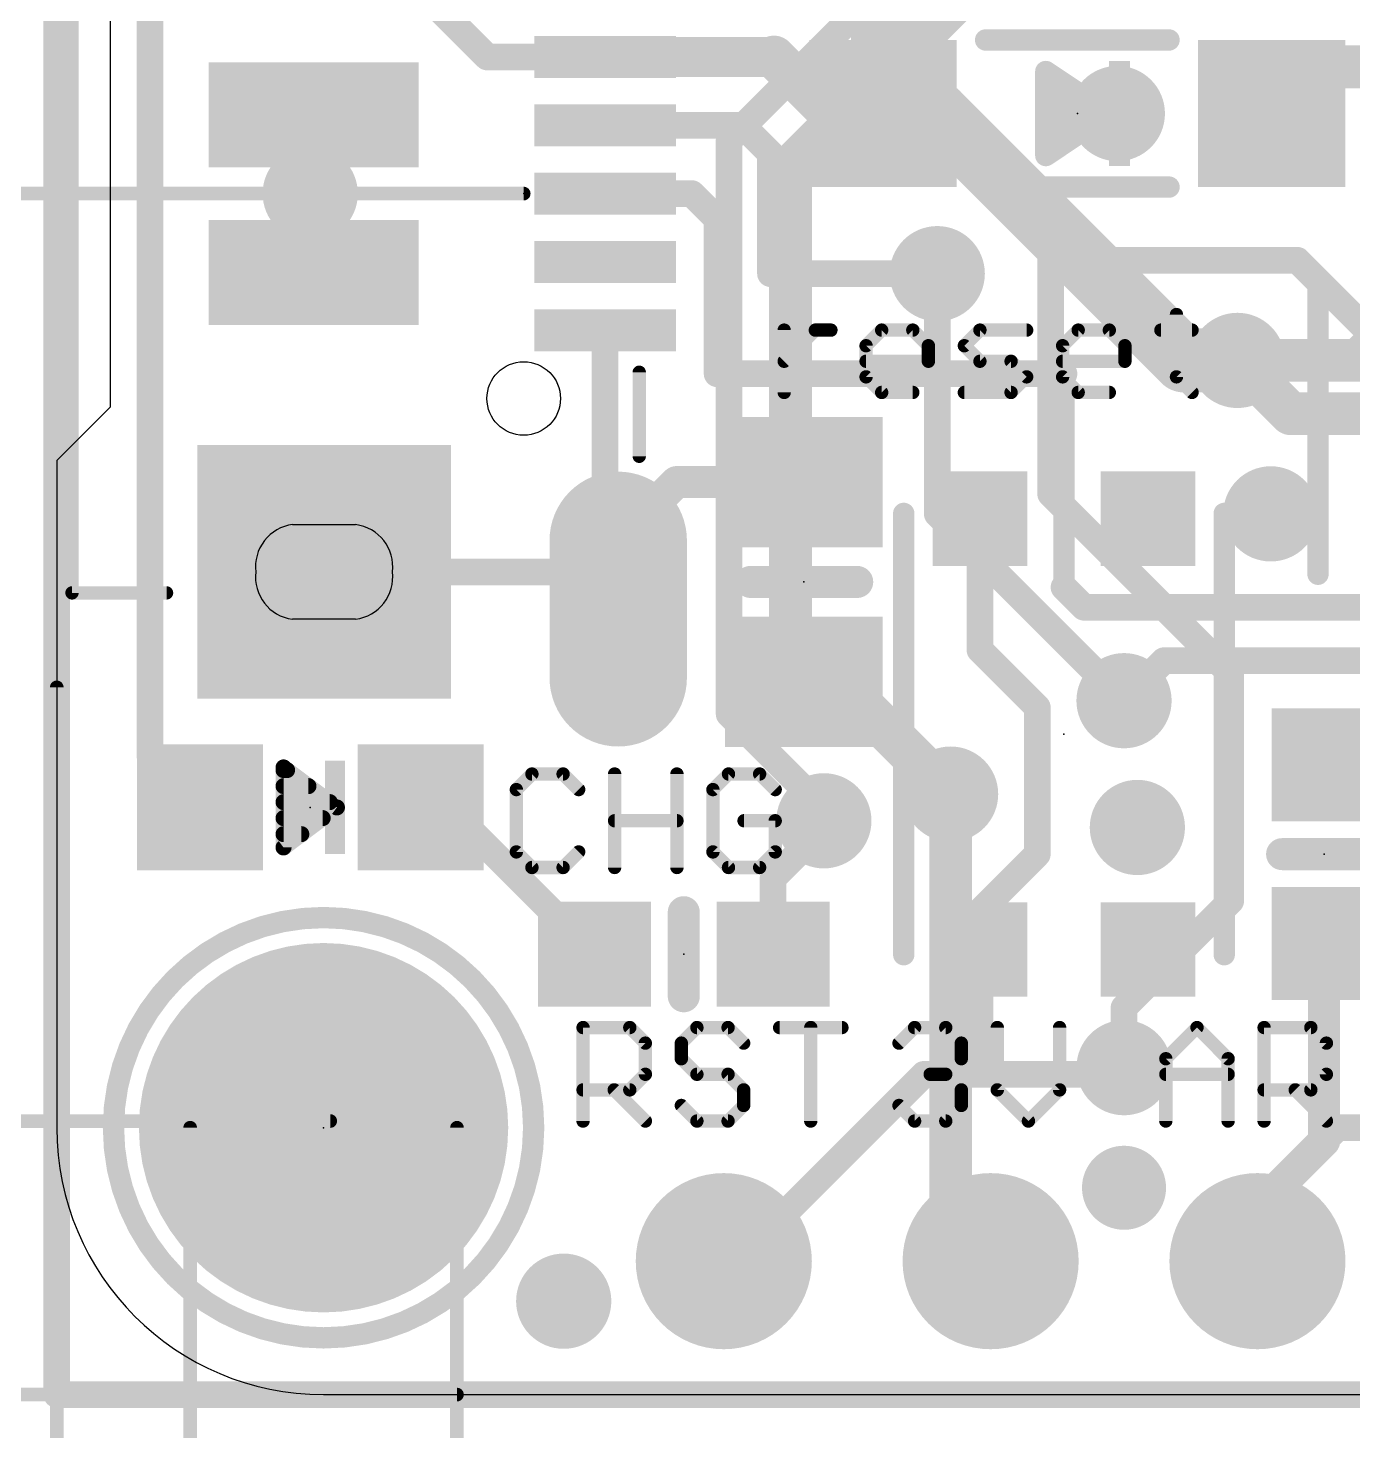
# Model space of a CAD drawing. Extents: x -6.8 to 60.3, y -8.9 to 34.9.
# Drawn here: x -0.27 to 12.34, y -0.35 to 13.01 of the extents above; entities that cross this region are included whole.
import ezdxf

# ---------------------------------------------------------------- set-up
doc = ezdxf.new("R2010")
doc.units = 0
for name, color, linetype in [('1', 12, 'CONTINUOUS'), ('16', 132, 'CONTINUOUS'), ('17', 110, 'CONTINUOUS'), ('18', 110, 'CONTINUOUS'), ('20', 53, 'CONTINUOUS'), ('21', 40, 'CONTINUOUS'), ('23', 40, 'CONTINUOUS'), ('47', 253, 'CONTINUOUS')]:
    doc.layers.add(name, color=color, linetype=linetype)

# ---------------------------------------------------------------- blocks, each defined once
blk = doc.blocks.new('RECT')
blk.add_solid([(-0.5, -0.5), (0.5, -0.5), (-0.5, 0.5), (0.5, 0.5)])
blk = doc.blocks.new('ROUNDP')
at = {"const_width": 0.5}
blk.add_lwpolyline([(0, -0.25, 1), (0, 0.25, 1), (0, -0.25)], format="xyb", dxfattribs=at)
blk = doc.blocks.new('OFFSETP100')
at = {"const_width": 1}
blk.add_lwpolyline([(0, 0), (1, 0)], dxfattribs=at)
at = {"const_width": 0.5}
for points in [[(0, 0.25, 1), (0, -0.25)], [(1, -0.25, 1), (1, 0.25)]]:
    blk.add_lwpolyline(points, format="xyb", dxfattribs=at)
blk = doc.blocks.new('SQUAREP')
blk.add_solid([(-0.5, -0.5), (0.5, -0.5), (-0.5, 0.5), (0.5, 0.5)])
blk = doc.blocks.new('ROUNDV')
at = {"const_width": 0.5}
blk.add_lwpolyline([(0, -0.25, 1), (0, 0.25, 1), (0, -0.25)], format="xyb", dxfattribs=at)

msp = doc.modelspace()

# ---------------------------------------------------------------- linework, layer by layer
at = {"layer": '1'}
for points, const_width in [([(0, 22.86), (0, 0)], 0.254), ([(8.3625, 13.7355), (7.8655, 13.2385)], 0.6096), ([(7.8655, 13.2385), (7.8655, 12.192)], 0.6096), ([(0.889, 6.062), (0.889, 13.1445)], 0.254), ([(3.6195, 13.208), (4.0975, 12.73)], 0.254), ([(4.0975, 12.73), (5.22, 12.73)], 0.254), ([(5.22, 12.73), (6.828, 12.73)], 0.381), ([(6.828, 12.73), (7.366, 12.192)], 0.4064), ([(11.5655, 12.192), (12.01, 12.6365)], 0.4064), ([(12.01, 12.6365), (12.954, 12.6365)], 0.4064), ([(8.001, 12.192), (8.382, 12.192)], 0.6096), ([(8.382, 12.192), (10.7315, 9.8425)], 0.6096), ([(7.366, 12.192), (7.8655, 12.192)], 0.4064), ([(8.001, 12.192), (7.8655, 12.192)], 0.4064), ([(6.5255, 12.08), (5.22, 12.08)], 0.254), ([(6.5255, 12.08), (6.7945, 11.811)], 0.254), ([(6.7945, 10.668), (6.7945, 11.811)], 0.254), ([(5.22, 11.43), (6.0452, 11.43)], 0.254), ([(6.0452, 11.43), (6.2865, 11.1887)], 0.254), ([(6.2865, 11.1887), (6.2865, 9.7155)], 0.254), ([(6.7945, 10.668), (8.382, 10.668)], 0.254), ([(5.22, 10.13), (5.22, 8.255)], 0.254), ([(10.7315, 9.8425), (11.2395, 9.8425)], 0.6096), ([(12.6065, 10.0575), (12.3915, 9.8425)], 0.4064), ([(12.3915, 9.8425), (11.2395, 9.8425)], 0.4064), ([(6.2865, 9.7155), (9.5885, 9.7155)], 0.254), ([(9.5885, 9.7155), (9.5885, 7.6835)], 0.2032), ([(5.8993, 8.6843), (5.345, 8.13)], 0.3048), ([(7.112, 8.6843), (5.8993, 8.6843)], 0.3048), ([(8.7885, 8.3365), (8.7885, 7.0865)], 0.254), ([(5.22, 8.255), (5.345, 8.13)], 0.254), ([(5.045, 7.83), (5.345, 8.13)], 0.254), ([(2.545, 7.83), (5.045, 7.83)], 0.254), ([(9.779, 7.493), (9.5885, 7.6835)], 0.254), ([(9.779, 7.493), (12.8905, 7.493)], 0.254), ([(8.7885, 7.0865), (9.3345, 6.5405)], 0.254), ([(10.541, 6.985), (10.16, 6.604)], 0.254), ([(12.7, 6.985), (10.541, 6.985)], 0.254), ([(10.414, 6.858), (10.16, 6.604)], 0.254), ([(7.112, 6.7843), (7.4397, 6.7843)], 0.3048), ([(7.4397, 6.7843), (8.509, 5.715)], 0.3048), ([(9.3345, 6.5405), (9.3345, 5.1435)], 0.254), ([(1.363, 5.588), (0.889, 6.062)], 0.254), ([(3.463, 5.588), (3.722, 5.588)], 0.254), ([(3.722, 5.588), (5.119, 4.191)], 0.254), ([(6.819, 4.914), (7.3025, 5.3975)], 0.254), ([(7.3025, 5.3975), (7.3025, 5.461)], 0.254), ([(9.3345, 5.1435), (8.7885, 4.5975)], 0.254), ([(6.819, 4.191), (6.819, 4.914)], 0.254), ([(8.7885, 4.5975), (8.7885, 4.2365)], 0.254), ([(12.065, 4.2935), (12.065, 2.413)], 0.3048), ([(8.7885, 4.2365), (8.7885, 3.048)], 0.254), ([(10.0965, 3.048), (10.16, 3.1115)], 0.254), ([(6.477, 1.27), (8.255, 3.048)], 0.254), ([(8.255, 3.048), (8.7885, 3.048)], 0.254), ([(8.7885, 3.048), (10.0965, 3.048)], 0.254), ([(12.065, 2.413), (11.43, 1.778)], 0.3048), ([(11.43, 1.778), (12.192, 2.54)], 0.254), ([(12.192, 2.54), (13.208, 2.54)], 0.254), ([(11.43, 1.27), (11.43, 1.778)], 0.254), ([(6.35, 1.27), (6.477, 1.27)], 0.254), ([(0, 0), (35.814, 0)], 0.254)]:
    msp.add_lwpolyline(points, dxfattribs=dict(at, const_width=const_width))
for points, const_width in [([(7.7577, 13.3463, 1), (7.9733, 13.1307)], 0.3048), ([(4.0975, 12.7935, 1), (4.0975, 12.6665)], 0.127), ([(4.0526, 12.6851, 1), (4.1424, 12.7749)], 0.127), ([(5.22, 12.8253, 1), (5.22, 12.6348)], 0.1905), ([(5.22, 12.6665, 1), (5.22, 12.7935)], 0.127), ([(6.8998, 12.8018, 1), (6.7562, 12.6582)], 0.2032), ([(6.828, 12.6348, 1), (6.828, 12.8253)], 0.1905), ([(12.01, 12.7381, 1), (12.01, 12.5349)], 0.2032), ([(12.0818, 12.5647, 1), (11.9382, 12.7083)], 0.2032), ([(8.001, 12.3444, 1), (8.001, 12.0396)], 0.3048), ([(8.4898, 12.2998, 1), (8.2742, 12.0842)], 0.3048), ([(8.382, 12.0396, 1), (8.382, 12.3444)], 0.3048), ([(7.366, 12.2936, 1), (7.366, 12.0904)], 0.2032), ([(7.2942, 12.1202, 1), (7.4378, 12.2638)], 0.2032), ([(7.7131, 12.192, 1), (8.0179, 12.192)], 0.3048), ([(7.8655, 12.2936, 1), (7.8655, 12.0904)], 0.2032), ([(7.8655, 12.0904, 1), (7.8655, 12.2936)], 0.2032), ([(8.001, 12.0904, 1), (8.001, 12.2936)], 0.2032), ([(11.4937, 12.2638, 1), (11.6373, 12.1202)], 0.2032), ([(5.22, 12.1435, 1), (5.22, 12.0165)], 0.127), ([(6.5704, 12.1249, 1), (6.4806, 12.0351)], 0.127), ([(6.5255, 12.0165, 1), (6.5255, 12.1435)], 0.127), ([(6.858, 11.811, 1), (6.731, 11.811)], 0.127), ([(6.7496, 11.7661, 1), (6.8394, 11.8559)], 0.127), ([(5.22, 11.4935, 1), (5.22, 11.3665)], 0.127), ([(6.0901, 11.4749, 1), (6.0003, 11.3851)], 0.127), ([(6.0452, 11.3665, 1), (6.0452, 11.4935)], 0.127), ([(6.35, 11.1887, 1), (6.223, 11.1887)], 0.127), ([(6.2416, 11.1438, 1), (6.3314, 11.2336)], 0.127), ([(6.7945, 10.7315, 1), (6.7945, 10.6045)], 0.127), ([(6.731, 10.668, 1), (6.858, 10.668)], 0.127), ([(8.382, 10.6045, 1), (8.382, 10.7315)], 0.127), ([(5.2835, 10.13, 1), (5.1565, 10.13)], 0.127), ([(10.7315, 9.9949, 1), (10.7315, 9.6901)], 0.3048), ([(11.2395, 9.6901, 1), (11.2395, 9.9949)], 0.3048), ([(10.6237, 9.7347, 1), (10.8393, 9.9503)], 0.3048), ([(11.2395, 9.9441, 1), (11.2395, 9.7409)], 0.2032), ([(12.3197, 9.9143, 1), (12.4633, 9.7707)], 0.2032), ([(12.3915, 9.7409, 1), (12.3915, 9.9441)], 0.2032), ([(6.2865, 9.779, 1), (6.2865, 9.652)], 0.127), ([(6.223, 9.7155, 1), (6.35, 9.7155)], 0.127), ([(9.6393, 9.7155, 1), (9.5377, 9.7155)], 0.1016), ([(9.5885, 9.652, 1), (9.5885, 9.779)], 0.127), ([(5.8993, 8.7605, 1), (5.8993, 8.6081)], 0.1524), ([(5.9532, 8.6304, 1), (5.8454, 8.7382)], 0.1524), ([(7.112, 8.6081, 1), (7.112, 8.7605)], 0.1524), ([(8.852, 8.3365, 1), (8.725, 8.3365)], 0.127), ([(5.2649, 8.2999, 1), (5.1751, 8.2101)], 0.127), ([(5.1565, 8.255, 1), (5.2835, 8.255)], 0.127), ([(5.2911, 8.1839, 1), (5.3989, 8.0761)], 0.1524), ([(5.3899, 8.0851, 1), (5.3001, 8.1749)], 0.127), ([(5.3001, 8.0851, 1), (5.3899, 8.1749)], 0.127), ([(2.545, 7.8935, 1), (2.545, 7.7665)], 0.127), ([(5.0001, 7.8749, 1), (5.0899, 7.7851)], 0.127), ([(5.045, 7.7665, 1), (5.045, 7.8935)], 0.127), ([(9.6334, 7.7284, 1), (9.5436, 7.6386)], 0.127), ([(9.5377, 7.6835, 1), (9.6393, 7.6835)], 0.1016), ([(9.779, 7.5565, 1), (9.779, 7.4295)], 0.127), ([(9.7341, 7.4481, 1), (9.8239, 7.5379)], 0.127), ([(8.8334, 7.1314, 1), (8.7436, 7.0416)], 0.127), ([(8.725, 7.0865, 1), (8.852, 7.0865)], 0.127), ([(10.541, 7.0485, 1), (10.541, 6.9215)], 0.127), ([(10.5859, 6.9401, 1), (10.4961, 7.0299)], 0.127), ([(10.4589, 6.8131, 1), (10.3691, 6.9029)], 0.127), ([(7.112, 6.8605, 1), (7.112, 6.7081)], 0.1524), ([(7.4936, 6.8382, 1), (7.3858, 6.7304)], 0.1524), ([(7.4397, 6.7081, 1), (7.4397, 6.8605)], 0.1524), ([(10.1151, 6.6489, 1), (10.2049, 6.5591)], 0.127), ([(10.1151, 6.6489, 1), (10.2049, 6.5591)], 0.127), ([(9.398, 6.5405, 1), (9.271, 6.5405)], 0.127), ([(9.2896, 6.4956, 1), (9.3794, 6.5854)], 0.127), ([(0.9339, 6.1069, 1), (0.8441, 6.0171)], 0.127), ([(0.8255, 6.062, 1), (0.9525, 6.062)], 0.127), ([(8.4551, 5.6611, 1), (8.5629, 5.7689)], 0.1524), ([(1.3181, 5.5431, 1), (1.4079, 5.6329)], 0.127), ([(3.463, 5.6515, 1), (3.463, 5.5245)], 0.127), ([(3.7669, 5.6329, 1), (3.6771, 5.5431)], 0.127), ([(3.722, 5.5245, 1), (3.722, 5.6515)], 0.127), ([(7.366, 5.461, 1), (7.239, 5.461)], 0.127), ([(7.3474, 5.3526, 1), (7.2576, 5.4424)], 0.127), ([(7.239, 5.3975, 1), (7.366, 5.3975)], 0.127), ([(9.3794, 5.0986, 1), (9.2896, 5.1884)], 0.127), ([(9.271, 5.1435, 1), (9.398, 5.1435)], 0.127), ([(6.8825, 4.914, 1), (6.7555, 4.914)], 0.127), ([(6.7741, 4.9589, 1), (6.8639, 4.8691)], 0.127), ([(8.852, 4.5975, 1), (8.725, 4.5975)], 0.127), ([(8.7436, 4.6424, 1), (8.8334, 4.5526)], 0.127), ([(12.1412, 4.2935, 1), (11.9888, 4.2935)], 0.1524), ([(5.0741, 4.1461, 1), (5.1639, 4.2359)], 0.127), ([(8.852, 4.2365, 1), (8.725, 4.2365)], 0.127), ([(8.725, 4.2365, 1), (8.852, 4.2365)], 0.127), ([(6.7555, 4.191, 1), (6.8825, 4.191)], 0.127), ([(10.2049, 3.0666, 1), (10.1151, 3.1564)], 0.127), ([(8.255, 3.1115, 1), (8.255, 2.9845)], 0.127), ([(8.2999, 3.0031, 1), (8.2101, 3.0929)], 0.127), ([(8.7885, 3.1115, 1), (8.7885, 2.9845)], 0.127), ([(8.725, 3.048, 1), (8.852, 3.048)], 0.127), ([(8.7885, 2.9845, 1), (8.7885, 3.1115)], 0.127), ([(10.0516, 3.0929, 1), (10.1414, 3.0031)], 0.127), ([(10.0965, 2.9845, 1), (10.0965, 3.1115)], 0.127), ([(12.1189, 2.3591, 1), (12.0111, 2.4669)], 0.1524), ([(12.192, 2.6035, 1), (12.192, 2.4765)], 0.127), ([(12.2369, 2.4951, 1), (12.1471, 2.5849)], 0.127), ([(11.9888, 2.413, 1), (12.1412, 2.413)], 0.1524), ([(11.3761, 1.8319, 1), (11.4839, 1.7241)], 0.1524), ([(11.4935, 1.778, 1), (11.3665, 1.778)], 0.127), ([(11.3851, 1.8229, 1), (11.4749, 1.7331)], 0.127), ([(6.35, 1.3335, 1), (6.35, 1.2065)], 0.127), ([(6.4321, 1.3149, 1), (6.5219, 1.2251)], 0.127), ([(6.477, 1.2065, 1), (6.477, 1.3335)], 0.127), ([(11.3665, 1.27, 1), (11.4935, 1.27)], 0.127), ([(0, 0.0635, 1), (0, -0.0635)], 0.127), ([(-0.0635, 0, 1), (0.0635, 0)], 0.127)]:
    msp.add_lwpolyline(points, format="xyb", dxfattribs=dict(at, const_width=const_width))
at = {"layer": '16'}
for points, const_width in [([(0, 22.86), (0, 0)], 0.254), ([(6.4008, 11.938), (10.6553, 16.1925)], 0.254), ([(6.985, 11.684), (9.7155, 14.4145)], 0.4064), ([(6.4008, 11.938), (6.4008, 6.477)], 0.254), ([(6.985, 7.239), (6.985, 11.684)], 0.4064), ([(9.4615, 8.5725), (9.4615, 10.795)], 0.254), ([(9.4615, 10.795), (11.811, 10.795)], 0.254), ([(11.811, 10.795), (12.573, 10.033)], 0.254), ([(8.382, 10.668), (8.382, 8.382)], 0.254), ([(11.7475, 9.3345), (11.2395, 9.8425)], 0.4064), ([(11.7475, 9.3345), (12.7, 9.3345)], 0.4064), ([(11.176, 6.858), (9.4615, 8.5725)], 0.254), ([(8.382, 8.382), (10.16, 6.604)], 0.254), ([(6.985, 7.239), (8.509, 5.715)], 0.4064), ([(11.176, 4.699), (11.176, 6.858)], 0.254), ([(6.4008, 6.477), (7.3025, 5.5753)], 0.254), ([(8.509, 1.651), (8.509, 5.715)], 0.4064), ([(7.3025, 5.5753), (7.3025, 5.461)], 0.254), ([(10.16, 3.683), (11.176, 4.699)], 0.254), ([(10.16, 3.1115), (10.16, 3.683)], 0.254), ([(8.89, 1.27), (8.509, 1.651)], 0.4064), ([(0, 0), (35.814, 0)], 0.254)]:
    msp.add_lwpolyline(points, dxfattribs=dict(at, const_width=const_width))
for points, const_width in [([(6.4643, 11.938, 1), (6.3373, 11.938)], 0.127), ([(6.3559, 11.9829, 1), (6.4457, 11.8931)], 0.127), ([(7.0866, 11.684, 1), (6.8834, 11.684)], 0.2032), ([(6.9132, 11.7558, 1), (7.0568, 11.6122)], 0.2032), ([(9.525, 10.795, 1), (9.398, 10.795)], 0.127), ([(9.4615, 10.8585, 1), (9.4615, 10.7315)], 0.127), ([(11.8559, 10.8399, 1), (11.7661, 10.7501)], 0.127), ([(11.811, 10.7315, 1), (11.811, 10.8585)], 0.127), ([(8.4455, 10.668, 1), (8.3185, 10.668)], 0.127), ([(11.3113, 9.9143, 1), (11.1677, 9.7707)], 0.2032), ([(11.7475, 9.4361, 1), (11.7475, 9.2329)], 0.2032), ([(11.6757, 9.2627, 1), (11.8193, 9.4063)], 0.2032), ([(9.5064, 8.6174, 1), (9.4166, 8.5276)], 0.127), ([(9.398, 8.5725, 1), (9.525, 8.5725)], 0.127), ([(8.4269, 8.4269, 1), (8.3371, 8.3371)], 0.127), ([(8.3185, 8.382, 1), (8.4455, 8.382)], 0.127), ([(7.0568, 7.3108, 1), (6.9132, 7.1672)], 0.2032), ([(6.8834, 7.239, 1), (7.0866, 7.239)], 0.2032), ([(11.2395, 6.858, 1), (11.1125, 6.858)], 0.127), ([(11.1311, 6.8131, 1), (11.2209, 6.9029)], 0.127), ([(10.1151, 6.5591, 1), (10.2049, 6.6489)], 0.127), ([(6.4457, 6.5219, 1), (6.3559, 6.4321)], 0.127), ([(6.3373, 6.477, 1), (6.4643, 6.477)], 0.127), ([(8.6106, 5.715, 1), (8.4074, 5.715)], 0.2032), ([(8.4372, 5.6432, 1), (8.5808, 5.7868)], 0.2032), ([(7.366, 5.5753, 1), (7.239, 5.5753)], 0.127), ([(7.2576, 5.5304, 1), (7.3474, 5.6202)], 0.127), ([(7.239, 5.461, 1), (7.366, 5.461)], 0.127), ([(11.2209, 4.6541, 1), (11.1311, 4.7439)], 0.127), ([(11.1125, 4.699, 1), (11.2395, 4.699)], 0.127), ([(10.2235, 3.683, 1), (10.0965, 3.683)], 0.127), ([(10.1151, 3.7279, 1), (10.2049, 3.6381)], 0.127), ([(10.0965, 3.1115, 1), (10.2235, 3.1115)], 0.127), ([(8.4074, 1.651, 1), (8.6106, 1.651)], 0.2032), ([(8.5808, 1.7228, 1), (8.4372, 1.5792)], 0.2032), ([(8.8182, 1.1982, 1), (8.9618, 1.3418)], 0.2032), ([(0, 0.0635, 1), (0, -0.0635)], 0.127), ([(-0.0635, 0, 1), (0.0635, 0)], 0.127)]:
    msp.add_lwpolyline(points, format="xyb", dxfattribs=dict(at, const_width=const_width))
at = {"layer": '20'}
for p, q in [((0.508, 13.462), (0.508, 9.398)), ((0.508, 9.398), (0, 8.89)), ((0, 8.89), (0, 2.54)), ((2.245, 8.28), (2.845, 8.28)), ((2.845, 7.38), (2.245, 7.38)), ((2.54, 0), (48.26, 0))]:
    msp.add_line(p, q, dxfattribs=at)
msp.add_circle((4.445, 9.48), 0.35, dxfattribs=at)
for centre, radius, start, end in [((2.295, 7.88), 0.4031, 97.125, 187.125), ((2.795, 7.88), 0.4031, 352.875, 82.875), ((2.295, 7.78), 0.4031, 172.875, 262.875), ((2.795, 7.78), 0.4031, 277.125, 7.125), ((2.54, 2.54), 2.54, 180, 270)]:
    msp.add_arc(centre, radius, start, end, dxfattribs=at)
at = {"layer": '21'}
for points, const_width in [([(0.145, 15.23), (0.145, 7.63)], 0.127), ([(8.8425, 12.892), (10.5885, 12.892)], 0.2032), ([(9.4155, 11.792), (9.4155, 12.592)], 0.2032), ([(9.4155, 12.592), (10.0155, 12.192)], 0.2032), ([(9.5155, 11.992), (9.5155, 12.392)], 0.2032), ([(9.5155, 12.392), (9.8155, 12.192)], 0.2032), ([(10.0155, 12.192), (9.4155, 11.792)], 0.2032), ([(9.8155, 12.192), (9.5155, 11.992)], 0.2032), ([(9.5155, 12.192), (9.8155, 12.192)], 0.2032), ([(10.5885, 11.492), (8.8425, 11.492)], 0.2032), ([(12.0065, 7.8075), (12.0065, 10.6075)], 0.2032), ([(10.6592, 10.2792), (10.6592, 9.686)], 0.127), ([(6.9248, 9.5377), (6.9248, 10.1309)], 0.127), ([(6.9248, 9.8343), (7.2214, 10.1309)], 0.127), ([(7.2214, 10.1309), (7.3697, 10.1309)], 0.127), ([(7.7044, 9.9826), (7.8527, 10.1309)], 0.127), ([(7.8527, 10.1309), (8.1493, 10.1309)], 0.127), ([(8.1493, 10.1309), (8.2976, 9.9826)], 0.127), ([(8.6399, 9.9826), (8.7882, 10.1309)], 0.127), ([(8.7882, 10.1309), (9.2331, 10.1309)], 0.127), ([(9.5754, 9.9826), (9.7237, 10.1309)], 0.127), ([(9.7237, 10.1309), (10.0203, 10.1309)], 0.127), ([(10.0203, 10.1309), (10.1686, 9.9826)], 0.127), ([(10.5109, 10.1309), (10.8075, 10.1309)], 0.127), ([(7.7044, 9.686), (7.7044, 9.9826)], 0.127), ([(8.2976, 9.9826), (8.2976, 9.8343)], 0.127), ([(8.7882, 9.8343), (8.6399, 9.9826)], 0.127), ([(9.5754, 9.686), (9.5754, 9.9826)], 0.127), ([(10.1686, 9.9826), (10.1686, 9.8343)], 0.127), ([(8.2976, 9.8343), (7.7044, 9.8343)], 0.127), ([(9.0848, 9.8343), (8.7882, 9.8343)], 0.127), ([(9.2331, 9.686), (9.0848, 9.8343)], 0.127), ([(10.1686, 9.8343), (9.5754, 9.8343)], 0.127), ([(5.545, 9.73), (5.545, 8.93)], 0.127), ([(7.8527, 9.5377), (7.7044, 9.686)], 0.127), ([(9.0848, 9.5377), (9.2331, 9.686)], 0.127), ([(9.7237, 9.5377), (9.5754, 9.686)], 0.127), ([(10.6592, 9.686), (10.8075, 9.5377)], 0.127), ([(8.1493, 9.5377), (7.8527, 9.5377)], 0.127), ([(8.6399, 9.5377), (9.0848, 9.5377)], 0.127), ([(10.0203, 9.5377), (9.7237, 9.5377)], 0.127), ([(8.0631, 4.1865), (8.0631, 8.3865)], 0.2032), ([(11.1139, 8.3865), (11.1139, 4.1865)], 0.2032), ([(6.604, 7.7343), (7.62, 7.7343)], 0.3048), ([(0.145, 7.63), (1.045, 7.63)], 0.127), ([(2.667, 5.588), (2.159, 5.969)], 0.1524), ([(2.159, 5.969), (2.159, 5.207)], 0.1524), ([(2.159, 5.9436), (2.1929, 5.9436)], 0.1524), ([(4.5235, 5.9063), (4.3752, 5.758)], 0.127), ([(4.8201, 5.9063), (4.5235, 5.9063)], 0.127), ([(4.9684, 5.758), (4.8201, 5.9063)], 0.127), ([(5.3107, 5.0165), (5.3107, 5.9063)], 0.127), ([(5.9039, 5.9063), (5.9039, 5.0165)], 0.127), ([(6.3946, 5.9063), (6.2463, 5.758)], 0.127), ([(6.6911, 5.9063), (6.3946, 5.9063)], 0.127), ([(6.8394, 5.758), (6.6911, 5.9063)], 0.127), ([(2.159, 5.7912), (2.3961, 5.7912)], 0.1524), ([(4.3752, 5.758), (4.3752, 5.1648)], 0.127), ([(6.2463, 5.758), (6.2463, 5.1648)], 0.127), ([(2.159, 5.6388), (2.5993, 5.6388)], 0.1524), ([(2.159, 5.207), (2.667, 5.588)], 0.1524), ([(2.159, 5.4864), (2.5315, 5.4864)], 0.1524), ([(5.3107, 5.4614), (5.9039, 5.4614)], 0.127), ([(6.8394, 5.4614), (6.5428, 5.4614)], 0.127), ([(6.8394, 5.1648), (6.8394, 5.4614)], 0.127), ([(2.159, 5.334), (2.3283, 5.334)], 0.1524), ([(4.3752, 5.1648), (4.5235, 5.0165)], 0.127), ([(4.8201, 5.0165), (4.9684, 5.1648)], 0.127), ([(6.2463, 5.1648), (6.3946, 5.0165)], 0.127), ([(6.6911, 5.0165), (6.8394, 5.1648)], 0.127), ([(12.465, 5.1435), (11.665, 5.1435)], 0.3048), ([(4.5235, 5.0165), (4.8201, 5.0165)], 0.127), ([(6.3946, 5.0165), (6.6911, 5.0165)], 0.127), ([(5.969, 4.591), (5.969, 3.791)], 0.3048), ([(5.0102, 2.6035), (5.0102, 3.4933)], 0.127), ([(5.0102, 3.4933), (5.4551, 3.4933)], 0.127), ([(5.4551, 3.4933), (5.6034, 3.345)], 0.127), ([(6.094, 3.4933), (5.9457, 3.345)], 0.127), ([(6.3906, 3.4933), (6.094, 3.4933)], 0.127), ([(6.5389, 3.345), (6.3906, 3.4933)], 0.127), ([(6.8813, 3.4933), (7.4744, 3.4933)], 0.127), ([(7.1778, 2.6035), (7.1778, 3.4933)], 0.127), ([(8.018, 3.345), (8.1663, 3.4933)], 0.127), ([(8.1663, 3.4933), (8.4629, 3.4933)], 0.127), ([(8.4629, 3.4933), (8.6112, 3.345)], 0.127), ([(8.9535, 3.4933), (8.9535, 2.9001)], 0.127), ([(9.5467, 2.9001), (9.5467, 3.4933)], 0.127), ([(10.558, 3.1967), (10.8546, 3.4933)], 0.127), ([(10.8546, 3.4933), (11.1512, 3.1967)], 0.127), ([(11.4935, 2.6035), (11.4935, 3.4933)], 0.127), ([(11.4935, 3.4933), (11.9384, 3.4933)], 0.127), ([(11.9384, 3.4933), (12.0867, 3.345)], 0.127), ([(5.6034, 3.345), (5.6034, 3.0484)], 0.127), ([(5.9457, 3.345), (5.9457, 3.1967)], 0.127), ([(8.6112, 3.345), (8.6112, 3.1967)], 0.127), ([(12.0867, 3.345), (12.0867, 3.0484)], 0.127), ([(5.9457, 3.1967), (6.094, 3.0484)], 0.127), ([(8.6112, 3.1967), (8.4629, 3.0484)], 0.127), ([(10.558, 2.6035), (10.558, 3.1967)], 0.127), ([(11.1512, 3.1967), (11.1512, 2.6035)], 0.127), ([(5.6034, 3.0484), (5.4551, 2.9001)], 0.127), ([(6.094, 3.0484), (6.3906, 3.0484)], 0.127), ([(6.3906, 3.0484), (6.5389, 2.9001)], 0.127), ([(8.4629, 3.0484), (8.3146, 3.0484)], 0.127), ([(8.4629, 3.0484), (8.6112, 2.9001)], 0.127), ([(10.558, 3.0484), (11.1512, 3.0484)], 0.127), ([(12.0867, 3.0484), (11.9384, 2.9001)], 0.127), ([(5.4551, 2.9001), (5.0102, 2.9001)], 0.127), ([(5.3068, 2.9001), (5.6034, 2.6035)], 0.127), ([(6.5389, 2.9001), (6.5389, 2.7518)], 0.127), ([(8.6112, 2.9001), (8.6112, 2.7518)], 0.127), ([(8.9535, 2.9001), (9.2501, 2.6035)], 0.127), ([(9.2501, 2.6035), (9.5467, 2.9001)], 0.127), ([(11.9384, 2.9001), (11.4935, 2.9001)], 0.127), ([(11.7901, 2.9001), (12.0867, 2.6035)], 0.127), ([(6.094, 2.6035), (5.9457, 2.7518)], 0.127), ([(6.5389, 2.7518), (6.3906, 2.6035)], 0.127), ([(8.1663, 2.6035), (8.018, 2.7518)], 0.127), ([(8.6112, 2.7518), (8.4629, 2.6035)], 0.127), ([(6.3906, 2.6035), (6.094, 2.6035)], 0.127), ([(8.4629, 2.6035), (8.1663, 2.6035)], 0.127)]:
    msp.add_lwpolyline(points, dxfattribs=dict(at, const_width=const_width))
for points, const_width in [([(8.8425, 12.9428, 1), (8.8425, 12.8412)], 0.1016), ([(10.5885, 12.8412, 1), (10.5885, 12.9428)], 0.1016), ([(9.4663, 12.592, 1), (9.3647, 12.592)], 0.1016), ([(9.4437, 12.6343, 1), (9.3873, 12.5497)], 0.1016), ([(9.5663, 12.392, 1), (9.4647, 12.392)], 0.1016), ([(9.5437, 12.4343, 1), (9.4873, 12.3497)], 0.1016), ([(9.5155, 12.2428, 1), (9.5155, 12.1412)], 0.1016), ([(9.8437, 12.1497, 1), (9.7873, 12.2343)], 0.1016), ([(9.7873, 12.1497, 1), (9.8437, 12.2343)], 0.1016), ([(9.8155, 12.1412, 1), (9.8155, 12.2428)], 0.1016), ([(10.0437, 12.1497, 1), (9.9873, 12.2343)], 0.1016), ([(9.9873, 12.1497, 1), (10.0437, 12.2343)], 0.1016), ([(9.4873, 12.0343, 1), (9.5437, 11.9497)], 0.1016), ([(9.4647, 11.992, 1), (9.5663, 11.992)], 0.1016), ([(9.3873, 11.8343, 1), (9.4437, 11.7497)], 0.1016), ([(9.3647, 11.792, 1), (9.4663, 11.792)], 0.1016), ([(8.8425, 11.5428, 1), (8.8425, 11.4412)], 0.1016), ([(10.5885, 11.4412, 1), (10.5885, 11.5428)], 0.1016), ([(12.0573, 10.6075, 1), (11.9557, 10.6075)], 0.1016), ([(10.691, 10.2792, 1), (10.6275, 10.2792)], 0.0635), ([(6.9565, 10.1309, 1), (6.893, 10.1309)], 0.0635), ([(7.2214, 10.1626, 1), (7.2214, 10.0991)], 0.0635), ([(7.2438, 10.1084, 1), (7.1989, 10.1533)], 0.0635), ([(7.3697, 10.0991, 1), (7.3697, 10.1626)], 0.0635), ([(7.8527, 10.1626, 1), (7.8527, 10.0991)], 0.0635), ([(7.8751, 10.1084, 1), (7.8302, 10.1533)], 0.0635), ([(8.1717, 10.1533, 1), (8.1268, 10.1084)], 0.0635), ([(8.1493, 10.0991, 1), (8.1493, 10.1626)], 0.0635), ([(8.7882, 10.1626, 1), (8.7882, 10.0991)], 0.0635), ([(8.8106, 10.1084, 1), (8.7657, 10.1533)], 0.0635), ([(9.2331, 10.0991, 1), (9.2331, 10.1626)], 0.0635), ([(9.7237, 10.1626, 1), (9.7237, 10.0991)], 0.0635), ([(9.7462, 10.1084, 1), (9.7013, 10.1533)], 0.0635), ([(10.0427, 10.1533, 1), (9.9978, 10.1084)], 0.0635), ([(10.0203, 10.0991, 1), (10.0203, 10.1626)], 0.0635), ([(10.5109, 10.1626, 1), (10.5109, 10.0991)], 0.0635), ([(10.8075, 10.0991, 1), (10.8075, 10.1626)], 0.0635), ([(7.7361, 9.9826, 1), (7.6726, 9.9826)], 0.0635), ([(7.6819, 10.005, 1), (7.7268, 9.9601)], 0.0635), ([(8.3293, 9.9826, 1), (8.2658, 9.9826)], 0.0635), ([(8.2751, 9.9601, 1), (8.32, 10.005)], 0.0635), ([(8.6623, 10.005, 1), (8.6174, 9.9601)], 0.0635), ([(8.6174, 10.005, 1), (8.6623, 9.9601)], 0.0635), ([(9.6072, 9.9826, 1), (9.5437, 9.9826)], 0.0635), ([(9.553, 10.005, 1), (9.5979, 9.9601)], 0.0635), ([(10.2003, 9.9826, 1), (10.1368, 9.9826)], 0.0635), ([(10.1461, 9.9601, 1), (10.191, 10.005)], 0.0635), ([(6.9023, 9.8567, 1), (6.9472, 9.8118)], 0.0635), ([(7.7044, 9.866, 1), (7.7044, 9.8025)], 0.0635), ([(8.2976, 9.8025, 1), (8.2976, 9.866)], 0.0635), ([(8.7882, 9.866, 1), (8.7882, 9.8025)], 0.0635), ([(8.7657, 9.8118, 1), (8.8106, 9.8567)], 0.0635), ([(9.1072, 9.8567, 1), (9.0623, 9.8118)], 0.0635), ([(9.0848, 9.8025, 1), (9.0848, 9.866)], 0.0635), ([(9.5754, 9.866, 1), (9.5754, 9.8025)], 0.0635), ([(10.1686, 9.8025, 1), (10.1686, 9.866)], 0.0635), ([(5.5767, 9.73, 1), (5.5133, 9.73)], 0.0635), ([(7.7268, 9.7084, 1), (7.6819, 9.6635)], 0.0635), ([(8.2658, 9.8343, 1), (8.3293, 9.8343)], 0.0635), ([(9.2555, 9.6635, 1), (9.2106, 9.7084)], 0.0635), ([(9.5979, 9.7084, 1), (9.553, 9.6635)], 0.0635), ([(10.1368, 9.8343, 1), (10.2003, 9.8343)], 0.0635), ([(10.6817, 9.7084, 1), (10.6368, 9.6635)], 0.0635), ([(7.6726, 9.686, 1), (7.7361, 9.686)], 0.0635), ([(9.2106, 9.6635, 1), (9.2555, 9.7084)], 0.0635), ([(9.5437, 9.686, 1), (9.6072, 9.686)], 0.0635), ([(10.6275, 9.686, 1), (10.691, 9.686)], 0.0635), ([(6.893, 9.5377, 1), (6.9565, 9.5377)], 0.0635), ([(7.8527, 9.5695, 1), (7.8527, 9.506)], 0.0635), ([(7.8302, 9.5152, 1), (7.8751, 9.5602)], 0.0635), ([(8.1493, 9.506, 1), (8.1493, 9.5695)], 0.0635), ([(8.6399, 9.5695, 1), (8.6399, 9.506)], 0.0635), ([(9.0623, 9.5602, 1), (9.1072, 9.5152)], 0.0635), ([(9.0848, 9.506, 1), (9.0848, 9.5695)], 0.0635), ([(9.7237, 9.5695, 1), (9.7237, 9.506)], 0.0635), ([(9.7013, 9.5152, 1), (9.7462, 9.5602)], 0.0635), ([(10.0203, 9.506, 1), (10.0203, 9.5695)], 0.0635), ([(10.7851, 9.5152, 1), (10.83, 9.5602)], 0.0635), ([(5.5133, 8.93, 1), (5.5767, 8.93)], 0.0635), ([(8.1139, 8.3865, 1), (8.0123, 8.3865)], 0.1016), ([(11.1647, 8.3865, 1), (11.0631, 8.3865)], 0.1016), ([(6.604, 7.8105, 1), (6.604, 7.6581)], 0.1524), ([(7.62, 7.6581, 1), (7.62, 7.8105)], 0.1524), ([(11.9557, 7.8075, 1), (12.0573, 7.8075)], 0.1016), ([(0.145, 7.6618, 1), (0.145, 7.5983)], 0.0635), ([(0.1133, 7.63, 1), (0.1768, 7.63)], 0.0635), ([(1.045, 7.5983, 1), (1.045, 7.6618)], 0.0635), ([(2.1819, 5.9995, 1), (2.1361, 5.9385)], 0.0762), ([(2.1971, 5.969, 1), (2.1209, 5.969)], 0.0762), ([(2.159, 5.9817, 1), (2.159, 5.9055)], 0.0762), ([(2.1929, 5.9055, 1), (2.1929, 5.9817)], 0.0762), ([(4.5235, 5.938, 1), (4.5235, 5.8745)], 0.0635), ([(4.546, 5.8838, 1), (4.5011, 5.9287)], 0.0635), ([(4.8426, 5.9287, 1), (4.7976, 5.8838)], 0.0635), ([(4.8201, 5.8745, 1), (4.8201, 5.938)], 0.0635), ([(5.3425, 5.9063, 1), (5.279, 5.9063)], 0.0635), ([(5.9357, 5.9063, 1), (5.8722, 5.9063)], 0.0635), ([(6.3946, 5.938, 1), (6.3946, 5.8745)], 0.0635), ([(6.417, 5.8838, 1), (6.3721, 5.9287)], 0.0635), ([(6.7136, 5.9287, 1), (6.6687, 5.8838)], 0.0635), ([(6.6911, 5.8745, 1), (6.6911, 5.938)], 0.0635), ([(2.159, 5.8293, 1), (2.159, 5.7531)], 0.0762), ([(2.3961, 5.7531, 1), (2.3961, 5.8293)], 0.0762), ([(4.407, 5.758, 1), (4.3435, 5.758)], 0.0635), ([(4.3528, 5.7804, 1), (4.3977, 5.7355)], 0.0635), ([(4.9459, 5.7355, 1), (4.9908, 5.7804)], 0.0635), ([(6.278, 5.758, 1), (6.2145, 5.758)], 0.0635), ([(6.2238, 5.7804, 1), (6.2687, 5.7355)], 0.0635), ([(6.817, 5.7355, 1), (6.8619, 5.7804)], 0.0635), ([(2.159, 5.6769, 1), (2.159, 5.6007)], 0.0762), ([(2.5993, 5.6007, 1), (2.5993, 5.6769)], 0.0762), ([(2.6899, 5.5575, 1), (2.6441, 5.6185)], 0.0762), ([(2.6441, 5.5575, 1), (2.6899, 5.6185)], 0.0762), ([(2.159, 5.5245, 1), (2.159, 5.4483)], 0.0762), ([(2.5315, 5.4483, 1), (2.5315, 5.5245)], 0.0762), ([(5.3107, 5.4931, 1), (5.3107, 5.4296)], 0.0635), ([(5.9039, 5.4296, 1), (5.9039, 5.4931)], 0.0635), ([(6.5428, 5.4931, 1), (6.5428, 5.4296)], 0.0635), ([(6.8712, 5.4614, 1), (6.8077, 5.4614)], 0.0635), ([(6.8394, 5.4296, 1), (6.8394, 5.4931)], 0.0635), ([(2.159, 5.3721, 1), (2.159, 5.2959)], 0.0762), ([(2.3283, 5.2959, 1), (2.3283, 5.3721)], 0.0762), ([(2.1361, 5.2375, 1), (2.1819, 5.1765)], 0.0762), ([(2.1209, 5.207, 1), (2.1971, 5.207)], 0.0762), ([(4.3977, 5.1872, 1), (4.3528, 5.1423)], 0.0635), ([(4.9908, 5.1423, 1), (4.9459, 5.1872)], 0.0635), ([(6.2687, 5.1872, 1), (6.2238, 5.1423)], 0.0635), ([(6.8619, 5.1423, 1), (6.817, 5.1872)], 0.0635), ([(11.665, 5.2197, 1), (11.665, 5.0673)], 0.1524), ([(4.3435, 5.1648, 1), (4.407, 5.1648)], 0.0635), ([(4.5235, 5.0483, 1), (4.5235, 4.9848)], 0.0635), ([(4.8201, 4.9848, 1), (4.8201, 5.0483)], 0.0635), ([(6.2145, 5.1648, 1), (6.278, 5.1648)], 0.0635), ([(6.3946, 5.0483, 1), (6.3946, 4.9848)], 0.0635), ([(6.6911, 4.9848, 1), (6.6911, 5.0483)], 0.0635), ([(6.8077, 5.1648, 1), (6.8712, 5.1648)], 0.0635), ([(4.5011, 4.994, 1), (4.546, 5.039)], 0.0635), ([(4.7976, 5.039, 1), (4.8426, 4.994)], 0.0635), ([(5.279, 5.0165, 1), (5.3425, 5.0165)], 0.0635), ([(5.8722, 5.0165, 1), (5.9357, 5.0165)], 0.0635), ([(6.3721, 4.994, 1), (6.417, 5.039)], 0.0635), ([(6.6687, 5.039, 1), (6.7136, 4.994)], 0.0635), ([(6.0452, 4.591, 1), (5.8928, 4.591)], 0.1524), ([(2.54, 0.54, 1), (2.54, 4.54, 1), (2.54, 0.54)], 0.2032), ([(8.0123, 4.1865, 1), (8.1139, 4.1865)], 0.1016), ([(11.0631, 4.1865, 1), (11.1647, 4.1865)], 0.1016), ([(5.8928, 3.791, 1), (6.0452, 3.791)], 0.1524), ([(5.0102, 3.525, 1), (5.0102, 3.4615)], 0.0635), ([(5.042, 3.4933, 1), (4.9785, 3.4933)], 0.0635), ([(5.4776, 3.5157, 1), (5.4326, 3.4708)], 0.0635), ([(5.4551, 3.4615, 1), (5.4551, 3.525)], 0.0635), ([(6.094, 3.525, 1), (6.094, 3.4615)], 0.0635), ([(6.1165, 3.4708, 1), (6.0716, 3.5157)], 0.0635), ([(6.4131, 3.5157, 1), (6.3682, 3.4708)], 0.0635), ([(6.3906, 3.4615, 1), (6.3906, 3.525)], 0.0635), ([(6.8813, 3.525, 1), (6.8813, 3.4615)], 0.0635), ([(7.2096, 3.4933, 1), (7.1461, 3.4933)], 0.0635), ([(7.4744, 3.4615, 1), (7.4744, 3.525)], 0.0635), ([(8.1663, 3.525, 1), (8.1663, 3.4615)], 0.0635), ([(8.1887, 3.4708, 1), (8.1438, 3.5157)], 0.0635), ([(8.4853, 3.5157, 1), (8.4404, 3.4708)], 0.0635), ([(8.4629, 3.4615, 1), (8.4629, 3.525)], 0.0635), ([(8.9853, 3.4933, 1), (8.9217, 3.4933)], 0.0635), ([(9.5784, 3.4933, 1), (9.5149, 3.4933)], 0.0635), ([(10.877, 3.5157, 1), (10.8321, 3.4708)], 0.0635), ([(10.877, 3.4708, 1), (10.8321, 3.5157)], 0.0635), ([(11.5253, 3.4933, 1), (11.4618, 3.4933)], 0.0635), ([(11.4935, 3.525, 1), (11.4935, 3.4615)], 0.0635), ([(11.9608, 3.5157, 1), (11.9159, 3.4708)], 0.0635), ([(11.9384, 3.4615, 1), (11.9384, 3.525)], 0.0635), ([(5.6351, 3.345, 1), (5.5716, 3.345)], 0.0635), ([(5.5809, 3.3225, 1), (5.6258, 3.3674)], 0.0635), ([(5.9775, 3.345, 1), (5.914, 3.345)], 0.0635), ([(5.9233, 3.3674, 1), (5.9682, 3.3225)], 0.0635), ([(6.5165, 3.3225, 1), (6.5614, 3.3674)], 0.0635), ([(7.9955, 3.3674, 1), (8.0404, 3.3225)], 0.0635), ([(8.6429, 3.345, 1), (8.5794, 3.345)], 0.0635), ([(8.5887, 3.3225, 1), (8.6336, 3.3674)], 0.0635), ([(12.1184, 3.345, 1), (12.0549, 3.345)], 0.0635), ([(12.0642, 3.3225, 1), (12.1091, 3.3674)], 0.0635), ([(5.914, 3.1967, 1), (5.9775, 3.1967)], 0.0635), ([(5.9682, 3.2191, 1), (5.9233, 3.1742)], 0.0635), ([(8.5794, 3.1967, 1), (8.6429, 3.1967)], 0.0635), ([(8.6336, 3.1742, 1), (8.5887, 3.2191)], 0.0635), ([(10.5897, 3.1967, 1), (10.5262, 3.1967)], 0.0635), ([(10.5355, 3.2191, 1), (10.5804, 3.1742)], 0.0635), ([(11.1829, 3.1967, 1), (11.1194, 3.1967)], 0.0635), ([(11.1287, 3.1742, 1), (11.1736, 3.2191)], 0.0635), ([(5.5716, 3.0484, 1), (5.6351, 3.0484)], 0.0635), ([(5.6258, 3.0259, 1), (5.5809, 3.0708)], 0.0635), ([(6.094, 3.0801, 1), (6.094, 3.0166)], 0.0635), ([(6.0716, 3.0259, 1), (6.1165, 3.0708)], 0.0635), ([(6.4131, 3.0708, 1), (6.3682, 3.0259)], 0.0635), ([(6.3906, 3.0166, 1), (6.3906, 3.0801)], 0.0635), ([(8.3146, 3.0801, 1), (8.3146, 3.0166)], 0.0635), ([(8.4853, 3.0708, 1), (8.4404, 3.0259)], 0.0635), ([(8.4404, 3.0708, 1), (8.4853, 3.0259)], 0.0635), ([(8.4629, 3.0166, 1), (8.4629, 3.0801)], 0.0635), ([(10.558, 3.0801, 1), (10.558, 3.0166)], 0.0635), ([(11.1512, 3.0166, 1), (11.1512, 3.0801)], 0.0635), ([(12.0549, 3.0484, 1), (12.1184, 3.0484)], 0.0635), ([(12.1091, 3.0259, 1), (12.0642, 3.0708)], 0.0635), ([(5.0102, 2.9318, 1), (5.0102, 2.8683)], 0.0635), ([(5.3293, 2.9225, 1), (5.2844, 2.8776)], 0.0635), ([(5.4326, 2.9225, 1), (5.4776, 2.8776)], 0.0635), ([(5.4551, 2.8683, 1), (5.4551, 2.9318)], 0.0635), ([(6.5707, 2.9001, 1), (6.5072, 2.9001)], 0.0635), ([(6.5165, 2.8776, 1), (6.5614, 2.9225)], 0.0635), ([(8.6429, 2.9001, 1), (8.5794, 2.9001)], 0.0635), ([(8.5887, 2.8776, 1), (8.6336, 2.9225)], 0.0635), ([(8.976, 2.9225, 1), (8.931, 2.8776)], 0.0635), ([(9.5691, 2.8776, 1), (9.5242, 2.9225)], 0.0635), ([(11.4935, 2.9318, 1), (11.4935, 2.8683)], 0.0635), ([(11.8125, 2.9225, 1), (11.7676, 2.8776)], 0.0635), ([(11.9159, 2.9225, 1), (11.9608, 2.8776)], 0.0635), ([(11.9384, 2.8683, 1), (11.9384, 2.9318)], 0.0635), ([(5.9682, 2.7742, 1), (5.9233, 2.7293)], 0.0635), ([(6.5614, 2.7293, 1), (6.5165, 2.7742)], 0.0635), ([(8.0404, 2.7742, 1), (7.9955, 2.7293)], 0.0635), ([(8.6336, 2.7293, 1), (8.5887, 2.7742)], 0.0635), ([(8.9217, 2.9001, 1), (8.9853, 2.9001)], 0.0635), ([(9.5149, 2.9001, 1), (9.5784, 2.9001)], 0.0635), ([(6.5072, 2.7518, 1), (6.5707, 2.7518)], 0.0635), ([(8.5794, 2.7518, 1), (8.6429, 2.7518)], 0.0635), ([(4.9785, 2.6035, 1), (5.042, 2.6035)], 0.0635), ([(5.5809, 2.581, 1), (5.6258, 2.626)], 0.0635), ([(6.094, 2.6353, 1), (6.094, 2.5717)], 0.0635), ([(6.0716, 2.581, 1), (6.1165, 2.626)], 0.0635), ([(6.3682, 2.626, 1), (6.4131, 2.581)], 0.0635), ([(6.3906, 2.5717, 1), (6.3906, 2.6353)], 0.0635), ([(7.1461, 2.6035, 1), (7.2096, 2.6035)], 0.0635), ([(8.1663, 2.6353, 1), (8.1663, 2.5717)], 0.0635), ([(8.1438, 2.581, 1), (8.1887, 2.626)], 0.0635), ([(8.4404, 2.626, 1), (8.4853, 2.581)], 0.0635), ([(8.4629, 2.5717, 1), (8.4629, 2.6353)], 0.0635), ([(9.2276, 2.626, 1), (9.2725, 2.581)], 0.0635), ([(9.2276, 2.581, 1), (9.2725, 2.626)], 0.0635), ([(10.5262, 2.6035, 1), (10.5897, 2.6035)], 0.0635), ([(11.1194, 2.6035, 1), (11.1829, 2.6035)], 0.0635), ([(11.4618, 2.6035, 1), (11.5253, 2.6035)], 0.0635), ([(12.0642, 2.581, 1), (12.1091, 2.626)], 0.0635)]:
    msp.add_lwpolyline(points, format="xyb", dxfattribs=dict(at, const_width=const_width))
at = {"layer": '23'}
for p in [(9.7155, 12.192), (4.445, 11.43), (7.112, 7.7343), (9.5885, 6.2865), (2.413, 5.588), (12.065, 5.1435), (5.969, 4.191), (2.54, 2.54)]:
    msp.add_point(p, dxfattribs=at)
at = {"layer": '47', "const_width": 0.13}
for points in [[(4.445, 11.43), (-6.395, 11.43)], [(0, 6.731), (0, -8.808)], [(2.6035, 2.6035), (-2.9025, 2.6035)], [(1.27, 2.54), (1.27, -4.998)], [(3.81, 2.54), (3.81, -4.998)], [(3.81, 0), (-6.395, 0)]]:
    msp.add_lwpolyline(points, dxfattribs=at)
at = {"layer": '47', "const_width": 0.065}
for points in [[(4.445, 11.3975, 1), (4.445, 11.4625)], [(0.0325, 6.731, 1), (-0.0325, 6.731)], [(1.3025, 2.54, 1), (1.2375, 2.54)], [(2.6035, 2.571, 1), (2.6035, 2.636)], [(3.8425, 2.54, 1), (3.7775, 2.54)], [(3.81, -0.0325, 1), (3.81, 0.0325)]]:
    msp.add_lwpolyline(points, format="xyb", dxfattribs=at)

# ---------------------------------------------------------------- block references
at = {"layer": '1'}
for p, xscale, yscale, rotation in [((5.22, 12.73), 0.4, 1.35, 270), ((7.8655, 12.192), 1.4, 1.4, 270), ((11.5655, 12.192), 1.4, 1.4, 270), ((5.22, 12.08), 0.4, 1.35, 270), ((5.22, 11.43), 0.4, 1.35, 270), ((5.22, 10.78), 0.4, 1.35, 270), ((5.22, 10.13), 0.4, 1.35, 270), ((7.112, 8.6843), 1.24, 1.5, 90), ((8.7885, 8.3365), 0.9, 0.9, 270), ((10.3885, 8.3365), 0.9, 0.9, 270), ((7.112, 6.7843), 1.24, 1.5, 90), ((1.363, 5.588), 1.2, 1.2, 270), ((3.463, 5.588), 1.2, 1.2, 270), ((8.7885, 4.2365), 0.9, 0.9, 270), ((10.3885, 4.2365), 0.9, 0.9, 270)]:
    msp.add_blockref('RECT', p, dxfattribs=dict(at, xscale=xscale, yscale=yscale, rotation=rotation))
for p, xscale in [((2.445, 12.18), 2), ((2.445, 10.68), 2), ((5.119, 4.191), 1.075), ((6.819, 4.191), 1.075)]:
    msp.add_blockref('RECT', p, dxfattribs=dict(at, xscale=xscale))
at = {"layer": '1', "xscale": 1.075, "rotation": 270}
for p in [(12.065, 5.9935), (12.065, 4.2935)]:
    msp.add_blockref('RECT', p, dxfattribs=at)
at = {"layer": '17', "xscale": 2.413, "yscale": 2.413}
msp.add_blockref('SQUAREP', (2.545, 7.83), dxfattribs=at)
msp.add_blockref('SQUAREP', (2.545, 7.83), dxfattribs=at)
at = {"layer": '17', "rotation": 270}
for name, p, xscale, yscale in [('OFFSETP100', (5.345, 8.13), 1.308, 1.308), ('OFFSETP100', (5.345, 8.13), 1.308, 1.308), ('ROUNDP', (2.54, 2.54), 3.516, 3.516), ('ROUNDP', (2.54, 2.54), 3.516, 3.516), ('ROUNDP', (6.35, 1.27), 1.6764, 1.6764), ('ROUNDP', (6.35, 1.27), 1.6764, 1.6764), ('ROUNDP', (8.89, 1.27), 1.6764, 1.6764), ('ROUNDP', (8.89, 1.27), 1.6764, 1.6764), ('ROUNDP', (11.43, 1.27), 1.6764, 1.6764), ('ROUNDP', (11.43, 1.27), 1.6764, 1.6764)]:
    msp.add_blockref(name, p, dxfattribs=dict(at, xscale=xscale, yscale=yscale))
at = {"layer": '18'}
for p, xscale, yscale in [((10.0965, 12.192), 0.9064, 0.9064), ((10.0965, 12.192), 0.9064, 0.9064), ((2.413, 11.43), 0.9064, 0.9064), ((2.413, 11.43), 0.9064, 0.9064), ((8.382, 10.668), 0.9064, 0.9064), ((8.382, 10.668), 0.9064, 0.9064), ((11.2395, 9.8425), 0.9064, 0.9064), ((11.2395, 9.8425), 0.9064, 0.9064), ((11.557, 8.382), 0.9064, 0.9064), ((11.557, 8.382), 0.9064, 0.9064), ((10.16, 6.604), 0.9064, 0.9064), ((10.16, 6.604), 0.9064, 0.9064), ((8.509, 5.715), 0.9064, 0.9064), ((8.509, 5.715), 0.9064, 0.9064), ((7.3025, 5.461), 0.9064, 0.9064), ((7.3025, 5.461), 0.9064, 0.9064), ((10.287, 5.3975), 0.9064, 0.9064), ((10.287, 5.3975), 0.9064, 0.9064), ((10.16, 3.1115), 0.9064, 0.9064), ((10.16, 3.1115), 0.9064, 0.9064), ((10.16, 1.9685), 0.8001, 0.8001), ((10.16, 1.9685), 0.8001, 0.8001), ((4.826, 0.889), 0.9064, 0.9064), ((4.826, 0.889), 0.9064, 0.9064)]:
    msp.add_blockref('ROUNDV', p, dxfattribs=dict(at, xscale=xscale, yscale=yscale))
at = {"layer": '21', "xscale": 0.2, "rotation": 180}
msp.add_blockref('RECT', (10.1155, 12.192), dxfattribs=at)
at = {"layer": '21', "xscale": 0.889, "yscale": 0.1905, "rotation": 270}
msp.add_blockref('RECT', (2.6488, 5.588), dxfattribs=at)

doc.saveas('drawing.dxf')
